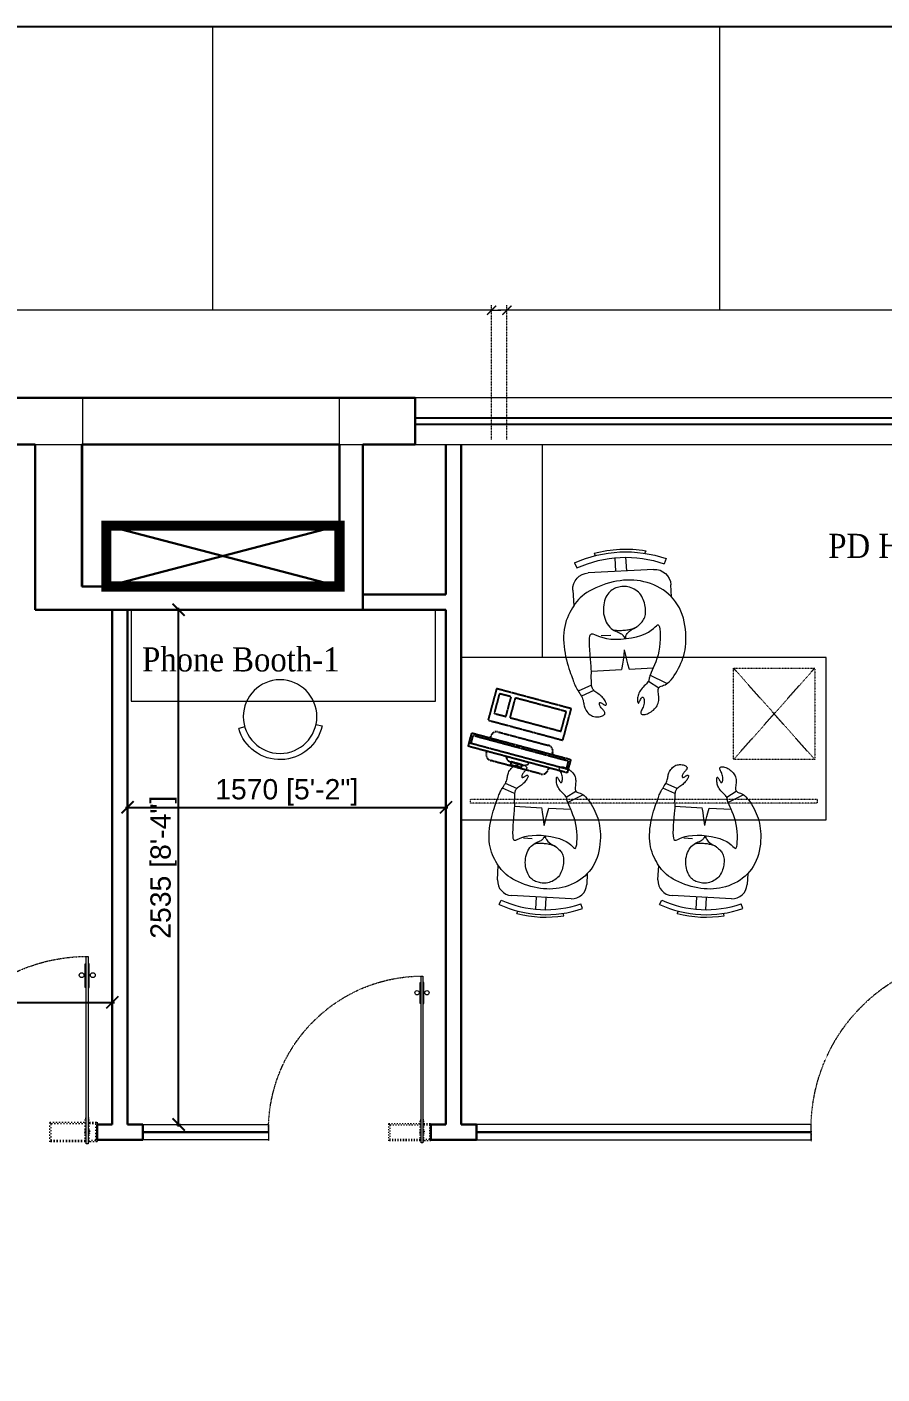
# Model space of a CAD drawing. Header units: millimetres. Extents: x 14520794 to 14796193, y 1415067 to 1454683.
# Drawn here: x 14625132 to 14629348, y 1445569 to 1452206 of the extents above; entities that cross this region are included whole.
import ezdxf

# ---------------------------------------------------------------- set-up
doc = ezdxf.new("R2010")
doc.units = ezdxf.units.MM
doc.header["$LTSCALE"] = 0.01
doc.header["$MEASUREMENT"] = 0
doc.header["$PDMODE"] = 35
for name, pattern in [('ACAD_ISO03W100', [30, 12, -18]), ('DASHED', [0.75, 0.5, -0.25]), ('DASHED2', [0.375, 0.25, -0.125]), ('HID', [3.45, 2.25, -1.2]), ('HIDDEN', [0.375, 0.25, -0.125]), ('HIDDEN2', [0.1875, 0.125, -0.0625])]:
    doc.linetypes.add(name, pattern=pattern)
doc.layers.get('0').update_dxf_attribs({"color": 6, "lineweight": 0})
doc.layers.get('Defpoints').update_dxf_attribs({"color": 2})
for name, color, linetype, lineweight in [('AR-1', 7, 'Continuous', 0), ('CHAIR', 32, 'Continuous', 13), ('CHAIRS', 30, 'Continuous', 13), ('DIM', 6, 'Continuous', 13), ('DOOR', 5, 'Continuous', 9), ('fur', 32, 'Continuous', 9), ('fur_h', 32, 'Continuous', 13), ('fur_n', 32, 'Continuous', 13), ('Glass door', 5, 'Continuous', 15), ('glass part', 5, 'Continuous', 0), ('HATCH', 8, 'Continuous', 15), ('HIDDEN', 30, 'HIDDEN', 5), ('men', 1, 'Continuous', 13), ('partition', 34, 'Continuous', 30), ('TXT2', 7, 'Continuous', 15), ('WALL', 7, 'Continuous', 30)]:
    doc.layers.add(name, color=color, linetype=linetype, lineweight=lineweight)
for name, color, linetype in [('ELE2', 4, 'Continuous'), ('F-FUR', 6, 'Continuous'), ('GLASS', 5, 'Continuous'), ('LIGHT', 2, 'Continuous')]:
    doc.layers.add(name, color=color, linetype=linetype)
doc.styles.add('SMALL', font='arial.ttf', dxfattribs={"height": 100})
doc.styles.add('TIMES', font='times.ttf', dxfattribs={"width": 0.9, "height": 250})
doc.dimstyles.new('AJI', dxfattribs={"dimtxt": 200, "dimasz": 75, "dimexe": 100, "dimexo": 25, "dimgap": 50, "dimtad": 1, "dimdec": 0, "dimrnd": 5, "dimzin": 0, "dimdsep": 46, "dimtxsty": 'SMALL', "dimblk": 'ARCHTICK', "dimcen": 0, "dimdle": 100, "dimclrd": 7, "dimclre": 7, "dimclrt": 256, "dimazin": 0, "dimtfac": 1, "dimtdec": 0, "dimtofl": 0, "dimtmove": 0, "dimatfit": 3, "dimldrblk": 'CLOSEDBLANK', "dimfxl": 100, "dimtolj": 1, "dimtzin": 0, "dimarcsym": 0})

# ---------------------------------------------------------------- blocks, each defined once
blk = doc.blocks.new('_ARCHTICK')
at = {"color": 0, "linetype": 'ByBlock', "const_width": 0.15}
blk.add_lwpolyline([(-0.5, -0.5), (0.5, 0.5)], dxfattribs=at)
blk = doc.blocks.new('A$C78666EA5')
at = {"linetype": 'ACAD_ISO03W100', "ltscale": 50}
for p, q in [((0, 48.6), (38.9, 48.6)), ((7.3, 41.3), (0, 48.6)), ((0, -48.6), (0, 48.6)), ((7.3, 41.3), (38.9, 41.3)), ((7.3, -41.3), (7.3, 41.3)), ((38.9, 48.6), (38.9, -68.1)), ((43.8, 48.6), (38.9, 48.6)), ((53.5, 48.6), (58.4, 48.6)), ((58.4, 48.6), (58.4, -68.1)), ((58.4, 48.6), (233.5, 48.6)), ((58.4, 41.3), (226.2, 41.3)), ((226.2, 41.3), (233.5, 48.6)), ((226.2, 41.3), (226.2, -41.3)), ((233.5, 48.6), (233.5, -48.6)), ((0, -48.6), (7.3, -41.3)), ((38.9, -48.6), (0, -48.6)), ((38.9, -41.3), (7.3, -41.3)), ((226.2, -41.3), (58.4, -41.3)), ((233.5, -48.6), (58.4, -48.6)), ((226.2, -41.3), (233.5, -48.6)), ((38.9, -68.1), (43.8, -68.1)), ((58.4, -68.1), (53.5, -68.1))]:
    blk.add_line(p, q, dxfattribs=at)
at = {"ltscale": 2}
for p, q in [((43.8, 58.4), (53.5, 58.4)), ((43.8, -865.8), (43.8, 58.4)), ((53.5, 58.4), (53.5, -865.8)), ((38.9, -712.8), (38.9, -829.5)), ((43.8, -712.8), (38.9, -712.8)), ((53.5, -712.8), (58.4, -712.8)), ((58.4, -712.8), (58.4, -829.5)), ((38.9, -829.5), (43.8, -829.5)), ((58.4, -829.5), (53.5, -829.5)), ((53.5, -865.8), (43.8, -865.8))]:
    blk.add_line(p, q, dxfattribs=at)
at = {"linetype": 'HIDDEN'}
blk.add_line((900.4, 0), (900.4, 48.6), dxfattribs=at)
for centre in [(21, -773.4), (76.3, -773.4)]:
    blk.add_circle(centre, 12)
at = {"linetype": 'ACAD_ISO03W100', "ltscale": 50, "extrusion": (0, 0, -1)}
for start_param, end_param in [(4.80851, 6.187064), (1.666918, 3.045471)]:
    blk.add_ellipse((48.6, 0), major_axis=(-8.91, 8.91), ratio=1, start_param=start_param, end_param=end_param, dxfattribs=at)
at = {"ltscale": 2, "extrusion": (0, 0, -1)}
blk.add_ellipse((48.6, 0), major_axis=(-612.2, 612.2), ratio=1, start_param=3.926991, end_param=3.932609, dxfattribs=at)
at = {"layer": 'HIDDEN', "linetype": 'DASHED2', "extrusion": (0, 0, -1)}
blk.add_ellipse((38.1, -3.6), major_axis=(-618.9, 605.4), ratio=0.991948, start_param=2.359023, end_param=3.924163, dxfattribs=at)
blk = doc.blocks.new('d vh')
at = {"layer": 'CHAIR'}
for p, q in [((403191.9, -130723.4), (403258, -130663.9)), ((403091.7, -130837.7), (403120.4, -130827.3)), ((403430.3, -131125.4), (403185, -130852.8)), ((403130, -130953.8), (403144.6, -130948.5)), ((403229.9, -131017.7), (403287.1, -130966.2)), ((403270.7, -131063.1), (403327.9, -131011.6)), ((403610, -131087.1), (403559.7, -131132.3)), ((403324.8, -131168.1), (403331.5, -131154.2)), ((403436.7, -131217.4), (403450.1, -131189.9))]:
    blk.add_line(p, q, dxfattribs=at)
for centre, radius, start, end in [((403253.2, -130791.5), 91.7, 131.97907, 221.97907), ((403738.4, -130596.7), 690.2, 200.43701, 244.0784), ((403738.4, -130596.7), 659.6, 200.46283, 244.0784), ((403738.4, -130596.7), 705.4, 210.41107, 234.10112), ((403498.4, -131064.1), 91.7, 221.97907, 311.97907)]:
    blk.add_arc(centre, radius, start, end, dxfattribs=at)
at = {"layer": 'men', "linetype": 'ByBlock'}
for p, q in [((403637.5, -130339.4), (403646, -130337)), ((403646, -130337), (403654, -130334.4)), ((403673.4, -130409.3), (403646, -130337)), ((403654, -130334.4), (403661.3, -130331.5)), ((403661.3, -130331.5), (403667.8, -130328.2)), ((403667.8, -130328.2), (403673.6, -130324.7)), ((403673.6, -130324.7), (403679, -130321.1)), ((403679, -130321.1), (403684.1, -130317.4)), ((403684.1, -130317.4), (403689.1, -130313.7)), ((403689.1, -130313.7), (403694.4, -130310.2)), ((403694.4, -130310.2), (403700, -130306.9)), ((403700, -130306.9), (403706.2, -130304)), ((403706.2, -130304), (403713.1, -130301.6)), ((403713.1, -130301.6), (403720.7, -130299.6)), ((403720.7, -130299.6), (403728.8, -130298.3)), ((403728.8, -130298.3), (403737.1, -130297.6)), ((403737.1, -130297.6), (403745.5, -130297.7)), ((403745.5, -130297.7), (403753.8, -130298.5)), ((403753.8, -130298.5), (403761.8, -130300.2)), ((403761.8, -130300.2), (403769.4, -130302.8)), ((403769.4, -130302.8), (403776.4, -130306.4)), ((403776.4, -130306.4), (403782.8, -130310.8)), ((403782.8, -130310.8), (403788.6, -130315.8)), ((403788.6, -130315.8), (403793.7, -130321.2)), ((403793.7, -130321.2), (403798.1, -130326.8)), ((403798.1, -130326.8), (403801.8, -130332.5)), ((403801.8, -130332.5), (403804.8, -130338)), ((403804.8, -130338), (403807.2, -130343.1)), ((403442.6, -130421.8), (403457.8, -130412.9)), ((403457.8, -130412.9), (403472.7, -130404.8)), ((403472.7, -130404.8), (403487, -130397.4)), ((403487, -130397.4), (403500.6, -130390.7)), ((403500.6, -130390.7), (403513.3, -130384.6)), ((403513.3, -130384.6), (403525, -130379.1)), ((403525, -130379.1), (403535.6, -130374.2)), ((403535.6, -130374.2), (403544.9, -130369.8)), ((403544.9, -130369.8), (403553.2, -130365.9)), ((403553.2, -130365.9), (403560.7, -130362.4)), ((403560.7, -130362.4), (403567.6, -130359.3)), ((403567.6, -130359.3), (403574.2, -130356.5)), ((403574.2, -130356.5), (403580.8, -130354)), ((403580.8, -130354), (403587.6, -130351.7)), ((403587.6, -130351.7), (403594.9, -130349.6)), ((403594.9, -130349.6), (403602.8, -130347.5)), ((403602.8, -130347.5), (403611.2, -130345.6)), ((403611.2, -130345.6), (403619.9, -130343.6)), ((403642.1, -130421.6), (403613.1, -130345.1)), ((403619.9, -130343.6), (403628.7, -130341.5)), ((403628.7, -130341.5), (403637.5, -130339.4)), ((403654.3, -130413.3), (403650.4, -130415.4)), ((403658.7, -130411.4), (403654.3, -130413.3)), ((403663.5, -130410.1), (403658.7, -130411.4)), ((403668.7, -130409.4), (403663.5, -130410.1)), ((403674.5, -130409.3), (403668.7, -130409.4)), ((403680.7, -130409.7), (403674.5, -130409.3)), ((403687.2, -130410.6), (403680.7, -130409.7)), ((403694.1, -130411.7), (403687.2, -130410.6)), ((403701.2, -130412.9), (403694.1, -130411.7)), ((403708.5, -130414.1), (403701.2, -130412.9)), ((403745.6, -130380.8), (403744.9, -130382.9)), ((403744.9, -130382.9), (403745, -130384.8)), ((403745, -130384.8), (403746.1, -130386.4)), ((403751.7, -130413.9), (403745, -130414.9)), ((403747.1, -130378.8), (403745.6, -130380.8)), ((403746.1, -130386.4), (403748.1, -130387.8)), ((403749.4, -130376.7), (403747.1, -130378.8)), ((403748.1, -130387.8), (403750.9, -130388.9)), ((403752.3, -130374.8), (403749.4, -130376.7)), ((403750.9, -130388.9), (403754.2, -130389.8)), ((403757.8, -130412.6), (403751.7, -130413.9)), ((403756, -130373.1), (403752.3, -130374.8)), ((403754.2, -130389.8), (403757.9, -130390.6)), ((403760.2, -130371.7), (403756, -130373.1)), ((403763.4, -130411.1), (403757.8, -130412.6)), ((403757.9, -130390.6), (403761.8, -130391.4)), ((403764.9, -130370.7), (403760.2, -130371.7)), ((403761.8, -130391.4), (403765.7, -130392.2)), ((403768.2, -130409.4), (403763.4, -130411.1)), ((403770, -130369.9), (403764.9, -130370.7)), ((403765.7, -130392.2), (403769.3, -130393.1)), ((403772.1, -130407.6), (403768.2, -130409.4)), ((403769.3, -130393.1), (403772.5, -130394.1)), ((403775.3, -130369.4), (403770, -130369.9)), ((403775.1, -130405.8), (403772.1, -130407.6)), ((403772.5, -130394.1), (403775.1, -130395.4)), ((403775.1, -130395.4), (403777, -130396.8)), ((403777.2, -130403.9), (403775.1, -130405.8)), ((403780.7, -130368.9), (403775.3, -130369.4)), ((403777, -130396.8), (403778.3, -130398.5)), ((403778.4, -130402), (403777.2, -130403.9)), ((403778.3, -130398.5), (403778.7, -130400.2)), ((403778.7, -130400.2), (403778.4, -130402)), ((403786, -130368.5), (403780.7, -130368.9)), ((403791, -130368), (403786, -130368.5)), ((403795.7, -130367.3), (403791, -130368)), ((403799.8, -130366.3), (403795.7, -130367.3)), ((403803.2, -130365), (403799.8, -130366.3)), ((403805.9, -130363.2), (403803.2, -130365)), ((403807.9, -130361.1), (403805.9, -130363.2)), ((403807.2, -130343.1), (403808.8, -130347.7)), ((403809.2, -130358.4), (403807.9, -130361.1)), ((403808.8, -130347.7), (403809.6, -130351.8)), ((403809.8, -130355.4), (403809.2, -130358.4)), ((403809.6, -130351.8), (403809.8, -130355.4)), ((403351.2, -130490.8), (403365.5, -130477.7)), ((403365.5, -130477.7), (403380.5, -130465.1)), ((403380.5, -130465.1), (403395.8, -130453.2)), ((403395.8, -130453.2), (403411.4, -130441.9)), ((403411.4, -130441.9), (403427, -130431.4)), ((403427, -130431.4), (403442.6, -130421.8)), ((403577.7, -130483.4), (403565.9, -130493.5)), ((403586.5, -130475.5), (403577.7, -130483.4)), ((403592.8, -130469.5), (403586.5, -130475.5)), ((403597, -130465.1), (403592.8, -130469.5)), ((403599.8, -130461.9), (403597, -130465.1)), ((403601.5, -130459.6), (403599.8, -130461.9)), ((403602.8, -130457.8), (403601.5, -130459.6)), ((403604, -130456.2), (403602.8, -130457.8)), ((403605.5, -130454.4), (403604, -130456.2)), ((403607.5, -130452.4), (403605.5, -130454.4)), ((403609.8, -130450.4), (403607.5, -130452.4)), ((403612.3, -130448.3), (403609.8, -130450.4)), ((403614.9, -130446.1), (403612.3, -130448.3)), ((403617.5, -130444), (403614.9, -130446.1)), ((403620, -130441.9), (403617.5, -130444)), ((403622.4, -130439.9), (403620, -130441.9)), ((403624.6, -130438.1), (403622.4, -130439.9)), ((403626.5, -130436.3), (403624.6, -130438.1)), ((403628.4, -130434.6), (403626.5, -130436.3)), ((403630.2, -130432.9), (403628.4, -130434.6)), ((403632, -130431.2), (403630.2, -130432.9)), ((403633.9, -130429.4), (403632, -130431.2)), ((403636, -130427.4), (403633.9, -130429.4)), ((403638.2, -130425.2), (403636, -130427.4)), ((403640.8, -130422.8), (403638.2, -130425.2)), ((403643.6, -130420.3), (403640.8, -130422.8)), ((403646.8, -130417.8), (403643.6, -130420.3)), ((403650.4, -130415.4), (403646.8, -130417.8)), ((403715.9, -130415.1), (403708.5, -130414.1)), ((403723.3, -130415.7), (403715.9, -130415.1)), ((403730.7, -130415.9), (403723.3, -130415.7)), ((403738, -130415.6), (403730.7, -130415.9)), ((403745, -130414.9), (403738, -130415.6)), ((403286.7, -130577), (403294.5, -130562.1)), ((403294.5, -130562.1), (403303.5, -130547.3)), ((403303.5, -130547.3), (403313.6, -130532.7)), ((403313.6, -130532.7), (403325.1, -130518.4)), ((403325.1, -130518.4), (403337.7, -130504.4)), ((403337.7, -130504.4), (403351.2, -130490.8)), ((403495.9, -130552.8), (403478, -130568.9)), ((403514.8, -130536.5), (403495.9, -130552.8)), ((403533.5, -130520.7), (403514.8, -130536.5)), ((403550.9, -130506.2), (403533.5, -130520.7)), ((403565.9, -130493.5), (403550.9, -130506.2)), ((403864.3, -130569.9), (403867.7, -130563.9)), ((403867.7, -130563.9), (403871.4, -130558.6)), ((403871.4, -130558.6), (403875.2, -130553.7)), ((403875.2, -130553.7), (403879, -130549.3)), ((403879, -130549.3), (403882.8, -130545.4)), ((403882.8, -130545.4), (403886.4, -130541.9)), ((403886.4, -130541.9), (403889.7, -130539)), ((403889.7, -130539), (403892.7, -130536.7)), ((403892, -130564.3), (403891.1, -130569.2)), ((403893.5, -130558.8), (403892, -130564.3)), ((403892.7, -130536.7), (403895.2, -130535.1)), ((403895.2, -130553.1), (403893.5, -130558.8)), ((403895.2, -130535.1), (403897.2, -130534.4)), ((403897, -130547.6), (403895.2, -130553.1)), ((403898.4, -130542.8), (403897, -130547.6)), ((403897.2, -130534.4), (403898.6, -130534.8)), ((403899.3, -130538.8), (403898.4, -130542.8)), ((403898.6, -130534.8), (403899.3, -130536.2)), ((403899.3, -130536.2), (403899.3, -130538.8)), ((403912.4, -130568.3), (403917.6, -130563.5)), ((403917.6, -130563.5), (403922.5, -130558)), ((403922.5, -130558), (403926.9, -130551.9)), ((403926.9, -130551.9), (403930.5, -130545.5)), ((403930.5, -130545.5), (403933.5, -130538.9)), ((403933.5, -130538.9), (403936, -130532.3)), ((403936, -130532.3), (403938.1, -130525.9)), ((403938.1, -130525.9), (403940, -130520.1)), ((403940, -130520.1), (403941.9, -130514.8)), ((403941.9, -130514.8), (403944, -130510.5)), ((403944, -130510.5), (403946.3, -130507.2)), ((403946.3, -130507.2), (403949.1, -130505.2)), ((403949.1, -130505.2), (403952.3, -130504.5)), ((403952.3, -130504.5), (403955.7, -130504.9)), ((403955.7, -130504.9), (403959.3, -130506.4)), ((403959.3, -130506.4), (403963, -130509)), ((403963, -130509), (403966.7, -130512.6)), ((403966.7, -130512.6), (403970.3, -130517.2)), ((403970.3, -130517.2), (403973.7, -130522.7)), ((403973.7, -130522.7), (403976.8, -130529)), ((403976.8, -130529), (403979.5, -130536)), ((403979.5, -130536), (403981.9, -130543.5)), ((403981.9, -130543.5), (403983.9, -130551.5)), ((403983.9, -130551.5), (403985.3, -130559.6)), ((403985.3, -130559.6), (403986.2, -130567.9)), ((403260.8, -130651.1), (403264.5, -130636.6)), ((403264.5, -130636.6), (403268.9, -130621.9)), ((403268.9, -130621.9), (403273.9, -130607)), ((403273.9, -130607), (403279.8, -130592)), ((403279.8, -130592), (403286.7, -130577)), ((403440.8, -130608.9), (403437.4, -130617.4)), ((403437.4, -130617.4), (403438.8, -130623.8)), ((403438.8, -130623.8), (403444.5, -130628.9)), ((403449.3, -130597.6), (403440.8, -130608.9)), ((403444.5, -130628.9), (403453.9, -130633.5)), ((403462.1, -130584.1), (403449.3, -130597.6)), ((403453.9, -130633.5), (403466.4, -130638.6)), ((403478, -130568.9), (403462.1, -130584.1)), ((403466.4, -130638.6), (403481.5, -130645)), ((403854.2, -130636), (403854.3, -130627.2)), ((403854.2, -130644.1), (403854.2, -130636)), ((403854.3, -130627.2), (403854.4, -130618.2)), ((403854.4, -130618.2), (403854.7, -130609)), ((403854.7, -130609), (403855.5, -130600)), ((403855.5, -130600), (403856.8, -130591.5)), ((403856.8, -130591.5), (403858.8, -130583.6)), ((403858.8, -130583.6), (403861.3, -130576.4)), ((403861.3, -130576.4), (403864.3, -130569.9)), ((403891.1, -130569.2), (403891.1, -130573.3)), ((403891.1, -130573.3), (403892.1, -130576)), ((403892.1, -130576), (403894.5, -130577.2)), ((403894.5, -130577.2), (403898, -130576.8)), ((403898, -130576.8), (403902.3, -130575.1)), ((403902.3, -130575.1), (403907.2, -130572.2)), ((403907.2, -130572.2), (403912.4, -130568.3)), ((403959.4, -130637.2), (403953.3, -130642.6)), ((403964.9, -130631.5), (403959.4, -130637.2)), ((403969.9, -130625.6), (403964.9, -130631.5)), ((403974.2, -130619.5), (403969.9, -130625.6)), ((403977.9, -130613), (403974.2, -130619.5)), ((403981, -130606.3), (403977.9, -130613)), ((403983.4, -130599.3), (403981, -130606.3)), ((403985.1, -130591.9), (403983.4, -130599.3)), ((403986.1, -130584.2), (403985.1, -130591.9)), ((403986.5, -130576.2), (403986.1, -130584.2)), ((403986.2, -130567.9), (403986.5, -130576.2)), ((403252.3, -130722.3), (403252.4, -130707.8)), ((403252.4, -130707.8), (403253.4, -130693.5)), ((403253.4, -130693.5), (403255.2, -130679.4)), ((403255.2, -130679.4), (403257.7, -130665.3)), ((403257.7, -130665.3), (403260.8, -130651.1)), ((403481.5, -130645), (403498.7, -130653.6)), ((403498.7, -130653.6), (403517.4, -130665.2)), ((403517.4, -130665.2), (403537, -130680.5)), ((403537, -130680.5), (403556.9, -130698.9)), ((403556.9, -130698.9), (403576.7, -130719.8)), ((403823.5, -130720.2), (403828.3, -130707.4)), ((403828.3, -130707.4), (403832.6, -130696.7)), ((403832.6, -130696.7), (403836.5, -130688.3)), ((403934.8, -130725.4), (403835, -130691.4)), ((403836.5, -130688.3), (403840.1, -130681.9)), ((403840.1, -130681.9), (403843.3, -130676.9)), ((403843.3, -130676.9), (403846.2, -130672.9)), ((403846.2, -130672.9), (403848.6, -130669.5)), ((403848.6, -130669.5), (403850.6, -130666.1)), ((403850.6, -130666.1), (403852.2, -130662.2)), ((403852.2, -130662.2), (403853.3, -130657.4)), ((403852.2, -130662.2), (403919.4, -130677.1)), ((403853.3, -130657.4), (403853.9, -130651.3)), ((403853.9, -130651.3), (403854.2, -130644.1)), ((403919.4, -130677.1), (403919.2, -130682)), ((403919.2, -130682), (403920.4, -130687.2)), ((403921.3, -130672.3), (403919.4, -130677.1)), ((403920.4, -130687.2), (403922.6, -130692.7)), ((403924.6, -130667.5), (403921.3, -130672.3)), ((403922.6, -130692.7), (403925.5, -130698.9)), ((403929.2, -130662.7), (403924.6, -130667.5)), ((403925.5, -130698.9), (403928.7, -130705.8)), ((403928.7, -130705.8), (403931.8, -130713.7)), ((403934.6, -130657.8), (403929.2, -130662.7)), ((403931.8, -130713.7), (403934.4, -130722.7)), ((403940.6, -130652.9), (403934.6, -130657.8)), ((403947, -130647.8), (403940.6, -130652.9)), ((403953.3, -130642.6), (403947, -130647.8)), ((403253.1, -130737.3), (403252.3, -130722.3)), ((403255, -130752.9), (403253.1, -130737.3)), ((403258.1, -130769.3), (403255, -130752.9)), ((403262.3, -130786.5), (403258.1, -130769.3)), ((403267.7, -130804.4), (403262.3, -130786.5)), ((403576.7, -130719.8), (403595.6, -130742.4)), ((403582.6, -130741.9), (403589.7, -130735.4)), ((403584.2, -130748), (403593.5, -130739.6)), ((403595.6, -130742.4), (403613.1, -130766)), ((403613.1, -130766), (403628.7, -130789.9)), ((403628.7, -130789.9), (403641.8, -130813.4)), ((403785.9, -130804.3), (403795.9, -130785.9)), ((403795.9, -130785.9), (403804.4, -130768)), ((403804.4, -130768), (403811.8, -130750.8)), ((403811.8, -130750.8), (403818.1, -130734.8)), ((403818.1, -130734.8), (403823.5, -130720.2)), ((403932.3, -130786.2), (403929.1, -130801.4)), ((403934.8, -130771.6), (403932.3, -130786.2)), ((403934.4, -130722.7), (403936.1, -130733)), ((403936.3, -130757.6), (403934.8, -130771.6)), ((403936.1, -130733), (403936.8, -130744.7)), ((403936.8, -130744.7), (403936.3, -130757.6)), ((403274.2, -130822.8), (403267.7, -130804.4)), ((403281.6, -130841.5), (403274.2, -130822.8)), ((403289.9, -130860.2), (403281.6, -130841.5)), ((403299, -130878.7), (403289.9, -130860.2)), ((403641.8, -130813.4), (403651.7, -130835.7)), ((403651.7, -130835.7), (403658.2, -130856.1)), ((403658.2, -130856.1), (403661.8, -130874.4)), ((403732.3, -130875.4), (403747, -130858.8)), ((403747, -130858.8), (403761.3, -130841.2)), ((403761.3, -130841.2), (403774.4, -130822.9)), ((403774.4, -130822.9), (403785.9, -130804.3)), ((403910, -130862.2), (403904, -130876.5)), ((403915.5, -130847.4), (403910, -130862.2)), ((403920.6, -130832.3), (403915.5, -130847.4)), ((403925.2, -130816.8), (403920.6, -130832.3)), ((403929.1, -130801.4), (403925.2, -130816.8)), ((403308.8, -130896.9), (403299, -130878.7)), ((403319.3, -130914.6), (403308.8, -130896.9)), ((403330.2, -130931.4), (403319.3, -130914.6)), ((403341.8, -130947.5), (403330.2, -130931.4)), ((403661.8, -130874.4), (403663.5, -130890.3)), ((403663.5, -130890.3), (403664, -130903.5)), ((403664, -130903.5), (403664.4, -130913.8)), ((403664.4, -130913.8), (403665.4, -130920.9)), ((403665.4, -130920.9), (403667.9, -130924.6)), ((403667.9, -130924.6), (403672.8, -130924.6)), ((403672.8, -130924.6), (403680.7, -130920.8)), ((403680.7, -130920.8), (403691.2, -130913.5)), ((403691.2, -130913.5), (403703.7, -130903.2)), ((403703.7, -130903.2), (403717.6, -130890.3)), ((403717.6, -130890.3), (403732.3, -130875.4)), ((403872.4, -130931.6), (403862.1, -130945.3)), ((403881.7, -130918), (403872.4, -130931.6)), ((403889.9, -130904.3), (403881.7, -130918)), ((403897.3, -130890.5), (403889.9, -130904.3)), ((403904, -130876.5), (403897.3, -130890.5)), ((403353.9, -130962.8), (403341.8, -130947.5)), ((403366.6, -130977.3), (403353.9, -130962.8)), ((403380, -130991.1), (403366.6, -130977.3)), ((403394, -131004), (403380, -130991.1)), ((403408.8, -131016.2), (403394, -131004)), ((403424.2, -131027.7), (403408.8, -131016.2)), ((403793.2, -131014.3), (403776.4, -131027.1)), ((403809, -131000.9), (403793.2, -131014.3)), ((403824, -130987.1), (403809, -131000.9)), ((403837.9, -130973.1), (403824, -130987.1)), ((403850.7, -130959.1), (403837.9, -130973.1)), ((403862.1, -130945.3), (403850.7, -130959.1)), ((403440.4, -131038.3), (403424.2, -131027.7)), ((403457.2, -131048.1), (403440.4, -131038.3)), ((403474.7, -131057), (403457.2, -131048.1)), ((403492.6, -131064.9), (403474.7, -131057)), ((403511, -131071.8), (403492.6, -131064.9)), ((403529.8, -131077.4), (403511, -131071.8)), ((403548.9, -131081.9), (403529.8, -131077.4)), ((403568.2, -131085), (403548.9, -131081.9)), ((403587.6, -131086.8), (403568.2, -131085)), ((403607.1, -131087.2), (403587.6, -131086.8)), ((403626.6, -131086.2), (403607.1, -131087.2)), ((403646.1, -131083.7), (403626.6, -131086.2)), ((403665.6, -131079.9), (403646.1, -131083.7)), ((403684.8, -131074.6), (403665.6, -131079.9)), ((403703.9, -131067.8), (403684.8, -131074.6)), ((403722.6, -131059.6), (403703.9, -131067.8)), ((403741.1, -131050), (403722.6, -131059.6)), ((403759, -131039.1), (403741.1, -131050)), ((403776.4, -131027.1), (403759, -131039.1))]:
    blk.add_line(p, q, dxfattribs=at)
at = {"layer": 'men'}
for p, q in [((403585.9, -130476), (403698.9, -130601.6)), ((403727.5, -130633.4), (403818.2, -130734.3))]:
    blk.add_line(p, q, dxfattribs=at)
at = {"layer": 'men', "linetype": 'ByBlock'}
for points in [[(403632.7, -130690), (403651.7, -130666.4), (403668, -130645.2), (403682, -130626.1), (403693.9, -130609), (403698.9, -130601.6)], [(403632.7, -130690), (403658.2, -130673.7), (403681.1, -130659.7), (403701.5, -130647.8), (403727.5, -130633.4)], [(403521.4, -130694.3), (403485.9, -130654.9)], [(403512, -130726.5), (403517.1, -130730.6), (403522.4, -130735.1), (403527.8, -130740), (403533.3, -130745.2), (403538.8, -130750.6), (403544.2, -130756.3), (403549.4, -130762), (403554.4, -130767.9), (403559.2, -130773.7), (403563.6, -130779.5), (403567.7, -130785.2), (403571.5, -130790.7), (403574.9, -130796), (403578, -130801.1), (403580.7, -130805.8), (403583, -130810.1), (403584.9, -130813.9), (403586.4, -130817.5), (403587.7, -130820.9), (403588.7, -130824.3), (403589.4, -130827.8), (403590.1, -130831.6), (403590.6, -130835.8), (403591.2, -130840.5), (403591.7, -130845.8), (403592.1, -130851.7), (403592.4, -130858.2), (403592.3, -130864.9), (403591.8, -130872), (403590.9, -130879.2), (403589.3, -130886.4), (403586.9, -130893.7), (403583.8, -130900.7), (403579.9, -130907.6), (403575.3, -130914.4), (403569.9, -130920.9), (403564, -130927.3), (403557.5, -130933.5), (403550.4, -130939.4), (403542.9, -130945.1), (403534.9, -130950.6), (403526.6, -130955.8), (403517.9, -130960.5), (403509, -130964.7), (403499.8, -130968.3), (403490.3, -130971.2), (403480.7, -130973.3), (403471, -130974.5), (403461.2, -130974.7), (403451.4, -130974), (403441.7, -130972.5), (403432.2, -130970.2), (403422.9, -130967.1), (403414, -130963.5), (403405.5, -130959.2), (403397.6, -130954.4), (403390.2, -130949.1), (403383.5, -130943.4), (403377.3, -130937.4), (403371.6, -130931), (403366.6, -130924.3), (403362, -130917.3), (403357.9, -130910.2), (403354.3, -130902.8), (403351.2, -130895.3), (403348.6, -130887.6), (403346.7, -130879.7), (403345.4, -130871.6), (403344.8, -130863.2), (403345, -130854.6), (403346.2, -130845.6), (403348.2, -130836.2), (403351.3, -130826.6), (403355.4, -130816.6), (403360.4, -130806.6), (403366.3, -130796.6), (403373, -130786.8), (403380.6, -130777.2), (403389, -130768.1), (403398, -130759.6), (403407.8, -130751.7), (403418.2, -130744.7), (403429, -130738.5), (403440, -130733.2), (403451.3, -130729), (403462.5, -130725.8), (403473.7, -130723.8), (403484.6, -130723), (403495.1, -130723.5), (403505.2, -130725), (403514.8, -130727.3), (403523.8, -130730.1), (403532.3, -130733.1), (403540, -130736), (403547, -130738.7), (403553.2, -130740.8), (403558.5, -130742.1), (403563.1, -130742.7), (403567, -130742.8), (403570.3, -130742.5), (403573.1, -130741.9), (403575.4, -130741.3), (403577.4, -130740.8), (403579.1, -130740.6), (403580.7, -130740.7), (403582, -130741.3), (403583, -130742.3), (403583.8, -130743.7), (403584.2, -130745.5), (403584.2, -130747.7), (403583.9, -130750.3), (403583, -130753.3), (403581.8, -130756.8), (403580.4, -130761.2), (403579.3, -130767), (403578.8, -130774.6), (403579.3, -130784.6), (403581.3, -130797.3), (403585, -130813.4), (403590.9, -130833.2)]]:
    blk.add_lwpolyline(points, dxfattribs=at)
blk = doc.blocks.new('A$C560611B9')
at = {"layer": 'F-FUR', "color": 8, "linetype": 'HID', "ltscale": 0.3}
for p, q in [((0, 491.4), (66.1, 514.3)), ((170.1, 0), (0, 491.4)), ((186.5, 5.7), (16.4, 497.1)), ((19.7, 487.6), (60, 501.6)), ((60, 501.6), (223.5, 29.1)), ((66.1, 514.3), (236.2, 22.9)), ((98.2, 421.7), (107.2, 424.8)), ((90, 107.7), (3.6, 357.2)), ((22.2, 395.4), (32.1, 398.8)), ((145.4, 406.3), (231.7, 156.8)), ((53.3, 275.8), (78.7, 202.5)), ((97.7, 209), (72.4, 282.3)), ((56.6, 266.5), (43.1, 261.8)), ((43.1, 261.8), (62.1, 207.1)), ((75.5, 211.8), (56.6, 266.5)), ((62.1, 207.1), (75.5, 211.8)), ((138, 92.6), (128.2, 89.2)), ((213.2, 118.6), (204.2, 115.5)), ((236.2, 22.9), (170.1, 0)), ((223.5, 29.1), (183.2, 15.1))]:
    blk.add_line(p, q, dxfattribs=at)
for points in [[(451.1, 165), (322.6, 536.3), (166.3, 482.2), (294.8, 110.9)], [(232.4, 417.6), (330.1, 451.4), (309.8, 510), (212.1, 476.2)], [(239.2, 398), (327.1, 144), (424.8, 177.8), (336.9, 431.8)]]:
    blk.add_lwpolyline(points, close=True, dxfattribs=at)
for centre, radius, start, end in [((117, 396.5), 30, 19.09274, 109.09274), ((32, 367), 30, 109.09274, 199.09274), ((88.7, 278.1), 35.5, 132.44837, 183.77721), ((107.9, 222.5), 35.5, 214.40827, 265.7371), ((203.4, 147), 30, 289.09274, 19.09274), ((118.4, 117.5), 30, 199.09274, 289.09274)]:
    blk.add_arc(centre, radius, start, end, dxfattribs=at)
blk = doc.blocks.new('ete')
at = {"layer": 'fur_n'}
for p, q in [((14487346, 1482801.3), (14485546, 1482801.3)), ((14487346, 1482001.3), (14487346, 1482801.3))]:
    blk.add_line(p, q, dxfattribs=at)
blk.add_lwpolyline([(14485546, 1483851.3), (14485946, 1483851.3), (14485946, 1482801.3), (14485546, 1482801.3)], close=True, dxfattribs=at)
blk.add_lwpolyline([(14485546, 1482801.3), (14485546, 1482001.3), (14487346, 1482001.3)], dxfattribs=at)
at = {"layer": 'HIDDEN', "color": 30, "linetype": 'HIDDEN2', "ltscale": 0.75, "true_color": 0xf8991e}
for p, q in [((14486888.9, 1482299.3), (14487288.9, 1482749.3)), ((14487288.9, 1482299.3), (14486888.9, 1482749.3))]:
    blk.add_line(p, q, dxfattribs=at)
blk.add_lwpolyline([(14487288.9, 1482749.3), (14487288.9, 1482299.3), (14486888.9, 1482299.3), (14486888.9, 1482749.3), (14487288.9, 1482749.3)], dxfattribs=at)
blk.add_lwpolyline([(14485591.8, 1482084.2), (14485591.8, 1482104.2), (14487301, 1482104.2), (14487301, 1482084.2)], close=True, dxfattribs=at)
at = {"layer": 'CHAIRS', "extrusion": (0, 0, -1), "xscale": 0.8800000003691392, "yscale": 0.8800000003691392, "zscale": -0.8800000003691392, "rotation": 225.0000000235221}
blk.add_blockref('d vh', (-14153865.6, 1652678.7), dxfattribs=at)
at = {"layer": 'CHAIRS', "xscale": 0.8000000003355775, "yscale": 0.8000000003355775, "zscale": 0.8000000003355775, "rotation": 45.0000000237603}
for p in [(14183697.3, 1327574.5), (14184488.1, 1327574.5)]:
    blk.add_blockref('d vh', p, dxfattribs=at)
at = {"layer": 'fur', "color": 1, "ltscale": 0.5, "xscale": 0.9709090908808519, "yscale": 0.9709090908808519, "zscale": 0.9709090908808519, "rotation": 55.90726263910609}
blk.add_blockref('A$C560611B9', (14485976, 1482096.9), dxfattribs=at)
blk = doc.blocks.new('*D667')
at = {"layer": 'Defpoints', "color": 0, "ltscale": 5000, "transparency": 16777216}
for p in [(14625552.8, 1447400), (14625552.8, 1447339, 0.2), (14623002.8, 1447329.4)]:
    blk.add_point(p, dxfattribs=at)
at = {"layer": 'DIM', "color": 7, "lineweight": -2, "ltscale": 5000, "transparency": 16777216}
for p, q in [((14622992.8, 1447400), (14625562.8, 1447400)), ((14623002.8, 1447339.4), (14623002.8, 1447410)), ((14625552.8, 1447349), (14625552.8, 1447410))]:
    blk.add_line(p, q, dxfattribs=at)
at = {"layer": 'DIM', "color": 7, "lineweight": -2, "ltscale": 5000, "transparency": 16777216, "xscale": 60, "yscale": 60, "zscale": 60, "rotation": 180}
blk.add_blockref('_ARCHTICK', (14623002.8, 1447400), dxfattribs=at)
at = {"layer": 'DIM', "color": 7, "lineweight": -2, "ltscale": 5000, "transparency": 16777216, "xscale": 60, "yscale": 60, "zscale": 60}
blk.add_blockref('_ARCHTICK', (14625552.8, 1447400), dxfattribs=at)
at = {"layer": 'DIM', "ltscale": 5000, "transparency": 16777216, "insert": (14624277.8, 1447474.1), "char_height": 100, "attachment_point": 5, "style": 'SMALL'}
blk.add_mtext('\\A1;2550 [8\'-4"]', dxfattribs=at)
blk = doc.blocks.new('_ClosedBlank')
at = {"color": 0, "linetype": 'ByBlock', "lineweight": -2}
for p, q in [((-1, 0.17), (0, 0)), ((-1, 0.17), (-1, -0.17)), ((0, 0), (-1, -0.17))]:
    blk.add_line(p, q, dxfattribs=at)
blk = doc.blocks.new('bar chair')
at = {"layer": 'fur'}
for p, q in [((0.86, 5.84), (1, 6.83)), ((2.04, -5.54), (2.38, -6.48))]:
    blk.add_line(p, q, dxfattribs=at)
blk.add_circle((0, 0), 5.9, dxfattribs=at)
blk.add_arc((0, 0), 6.9, 290.1633, 81.6449, dxfattribs=at)
blk = doc.blocks.new('*D659')
at = {"layer": 'Defpoints', "color": 0, "ltscale": 5000, "transparency": 16777216}
for p in [(14625627.8, 1448368.1, 1.6), (14627197.8, 1448368.2, -0.3), (14627197.8, 1448361.1)]:
    blk.add_point(p, dxfattribs=at)
at = {"layer": 'DIM', "color": 7, "lineweight": -2, "ltscale": 5000, "transparency": 16777216}
for p, q in [((14625617.8, 1448361.1), (14627207.8, 1448361.1)), ((14625627.8, 1448361.1), (14625627.8, 1448351.1)), ((14627197.8, 1448361.1), (14627197.8, 1448351.1))]:
    blk.add_line(p, q, dxfattribs=at)
at = {"layer": 'DIM', "color": 7, "lineweight": -2, "ltscale": 5000, "transparency": 16777216, "xscale": 60, "yscale": 60, "zscale": 60, "rotation": 180}
blk.add_blockref('_ARCHTICK', (14625627.8, 1448361.1), dxfattribs=at)
at = {"layer": 'DIM', "color": 7, "lineweight": -2, "ltscale": 5000, "transparency": 16777216, "xscale": 60, "yscale": 60, "zscale": 60}
blk.add_blockref('_ARCHTICK', (14627197.8, 1448361.1), dxfattribs=at)
at = {"layer": 'DIM', "ltscale": 5000, "transparency": 16777216, "insert": (14626412.8, 1448435.2), "char_height": 100, "attachment_point": 5, "style": 'SMALL'}
blk.add_mtext('\\A1;1570 [5\'-2"]', dxfattribs=at)
blk = doc.blocks.new('*D660')
at = {"layer": 'Defpoints', "color": 0, "ltscale": 5000, "transparency": 16777216}
for p in [(14625858.8, 1449334.2), (14625879.7, 1449334.2), (14625858.8, 1446798.1, 2.6)]:
    blk.add_point(p, dxfattribs=at)
at = {"layer": 'DIM', "color": 7, "lineweight": -2, "ltscale": 5000, "transparency": 16777216}
for p, q in [((14625868.8, 1449334.2), (14625889.7, 1449334.2)), ((14625879.7, 1446788.1), (14625879.7, 1449344.2)), ((14625868.8, 1446798.1), (14625889.7, 1446798.1))]:
    blk.add_line(p, q, dxfattribs=at)
at = {"layer": 'DIM', "color": 7, "lineweight": -2, "ltscale": 5000, "transparency": 16777216, "xscale": 60, "yscale": 60, "zscale": 60}
for p, rotation in [((14625879.7, 1449334.2), 90), ((14625879.7, 1446798.1), 270)]:
    blk.add_blockref('_ARCHTICK', p, dxfattribs=dict(at, rotation=rotation))
at = {"layer": 'DIM', "ltscale": 5000, "transparency": 16777216, "insert": (14625805.7, 1448066.1), "char_height": 100, "attachment_point": 5, "rotation": 90, "style": 'SMALL'}
blk.add_mtext('\\A1;2535 [8\'-4"]', dxfattribs=at)

msp = doc.modelspace()

# ---------------------------------------------------------------- hatches: boundary and pattern name
at = {"layer": 'DIM', "ltscale": 5000}
h = msp.add_hatch(dxfattribs=at)
h.set_pattern_fill('ANSI31', color=8, scale=10)
h.set_pattern_definition([(45, (14619921.9293, 1440881.0832), (-0.883883476, 0.883883476), [])])
h.paths.add_polyline_path([(14620172.9, 1441289.2), (14619572.9, 1441289.2), (14619572.9, 1440489.2), (14620172.9, 1440489.2)])
h.paths.add_polyline_path([(14619327.9, 1445331.2), (14619097.9, 1445331.2), (14619097.9, 1444731.2), (14619327.9, 1444731.2)])
h.paths.add_polyline_path([(14619497.9, 1445331.2), (14619327.9, 1445331.2), (14619327.9, 1444731.2), (14619497.9, 1444731.2)])
h.paths.add_polyline_path([(14625668.6, 1448997.2), (14626682.3, 1448997.2), (14626682.3, 1449183.5), (14625668.6, 1449183.5)], flags=9)
h.paths.add_polyline_path([(14631693.6, 1449672.2), (14632293.6, 1449672.2), (14632293.6, 1449907.2), (14631693.6, 1449907.2)], flags=9)
h.paths.add_polyline_path([(14634675.3, 1448366.3), (14635443.3, 1448366.3), (14635443.3, 1448552.6), (14634675.3, 1448552.6)], flags=9)
h.paths.add_polyline_path([(14644066.7, 1448295.4), (14644826.1, 1448295.4), (14644826.1, 1448481.7), (14644066.7, 1448481.7)], flags=9)
h.paths.add_polyline_path([(14639942.6, 1448368.2), (14640762, 1448368.2), (14640762, 1448550.4), (14639942.6, 1448550.4)], flags=9)
h.paths.add_polyline_path([(14619506.3, 1443660.6), (14619506.3, 1444721.3), (14619351, 1444721.3), (14619351, 1443660.6)], flags=9)
h.paths.add_polyline_path([(14620921.4, 1444349.7), (14621454.3, 1444349.7), (14621454.3, 1444527.5), (14620921.4, 1444527.5)], flags=9)
h.paths.add_polyline_path([(14620941.4, 1444214.5), (14621391, 1444214.5), (14621391, 1444367.2), (14620941.4, 1444367.2)], flags=9)
h.paths.add_polyline_path([(14637643.9, 1448273.3), (14638176.8, 1448273.3), (14638176.8, 1448451.2), (14637643.9, 1448451.2)], flags=9)
h.paths.add_polyline_path([(14637663.9, 1448138.1), (14638113.5, 1448138.1), (14638113.5, 1448290.8), (14637663.9, 1448290.8)], flags=9)
h.paths.add_polyline_path([(14641998.3, 1448275), (14642774.1, 1448275), (14642774.1, 1448457.3), (14641998.3, 1448457.3)], flags=9)
h.paths.add_polyline_path([(14629179.7, 1448439.2), (14630184.4, 1448439.2), (14630184.4, 1448625.9), (14629179.7, 1448625.9)], flags=9)
h.paths.add_polyline_path([(14620920, 1447984.8), (14622082.4, 1447984.8), (14622082.4, 1448171.3), (14620920, 1448171.3)], flags=9)
h.paths.add_polyline_path([(14620941.4, 1447853.7), (14621391, 1447853.7), (14621391, 1448006.4), (14620941.4, 1448006.4)], flags=9)
h.paths.add_polyline_path([(14641763.1, 1445638.6), (14643966, 1445638.6), (14643966, 1445885.9), (14641763.1, 1445885.9)], flags=9)
h.paths.add_polyline_path([(14641763.6, 1445817.3), (14643833.1, 1445817.3), (14643833.1, 1446105.8), (14641763.6, 1446105.8)], flags=9)
h.paths.add_polyline_path([(14620642.9, 1445595.2), (14621703.6, 1445595.2), (14621703.6, 1445750.5), (14620642.9, 1445750.5)], flags=9)
h.paths.add_polyline_path([(14624008.8, 1448360.7), (14624542.7, 1448360.7), (14624542.7, 1448541.6), (14624008.8, 1448541.6)], flags=9)
h.paths.add_polyline_path([(14624029.3, 1448228), (14624478.9, 1448228), (14624478.9, 1448380.8), (14624029.3, 1448380.8)], flags=9)
h.paths.add_polyline_path([(14647771, 1448295.7), (14648599.2, 1448295.7), (14648599.2, 1448478), (14647771, 1448478)], flags=9)

# ---------------------------------------------------------------- linework, layer by layer
at = {"layer": 'AR-1'}
for p, q in [((14630747.9, 1450379.5, -24), (14627045.4, 1450378.8)), ((14627045.4, 1450148.8), (14630747.9, 1450149.5, -24))]:
    msp.add_line(p, q, dxfattribs=at)
at = {"layer": 'AR-1', "elevation": 2.6}
msp.add_lwpolyline([(14625627.8, 1446798.1), (14626322.9, 1446798.1), (14626322.9, 1446723.1), (14625627.8, 1446723.1)], dxfattribs=at)
at = {"layer": 'AR-1'}
msp.add_lwpolyline([(14627272.9, 1446723.2), (14627272.9, 1446723), (14628997.9, 1446723.1), (14628997.9, 1446798.1), (14627272.9, 1446798)], dxfattribs=at)
at = {"layer": 'Defpoints', "linetype": 'Continuous'}
msp.add_lwpolyline([(14613184, 1437453.9), (14660507.3, 1437453.9), (14660507.3, 1452206.3), (14613184, 1452206.3)], close=True, dxfattribs=at)
at = {"layer": 'DIM', "lineweight": 0}
for p, q in [((14626047.9, 1450810.4), (14626047.9, 1452206.3)), ((14628547.9, 1450810.4), (14628547.9, 1452206.3)), ((14627422.9, 1450810.4), (14624672.9, 1450810.4)), ((14627422.9, 1450810.4), (14627467.9, 1450810.4)), ((14627497.9, 1450810.4), (14627452.9, 1450810.4)), ((14629597.9, 1450810.4), (14627497.9, 1450810.4))]:
    msp.add_line(p, q, dxfattribs=at)
at = {"layer": 'DIM', "color": 8, "linetype": 'DASHED'}
msp.add_line((14627422.9, 1450173.9), (14627422.9, 1450835.4), dxfattribs=at)
at = {"layer": 'DIM', "color": 8, "linetype": 'HIDDEN'}
msp.add_line((14627497.9, 1450173.7), (14627497.9, 1450835.4), dxfattribs=at)
at = {"layer": 'DIM', "color": 0, "ltscale": 0.018361}
msp.add_lwpolyline([(14625406.3, 1449449.1), (14626673.2, 1449449.1), (14626673.2, 1450378.9), (14625406.3, 1450378.9)], close=True, dxfattribs=at)
at = {"layer": 'DIM', "color": 254, "ltscale": 5000, "true_color": 0xffe0c2}
msp.add_lwpolyline([(14620172.9, 1450149.5), (14625172.9, 1450149.2), (14625172.9, 1449334.2), (14626787.9, 1449334.2), (14626788.2, 1450148.9), (14630747.9, 1450149.5)], dxfattribs=at)
msp.add_lwpolyline([(14620172.9, 1450149.5), (14625172.9, 1450149.2), (14625172.9, 1449334.2), (14626787.9, 1449334.2), (14626788.2, 1450148.9), (14630747.9, 1450149.5)], dxfattribs=at)
at = {"layer": 'DOOR', "ltscale": 0.018361, "const_width": 50}
msp.add_lwpolyline([(14625522.9, 1449749.2), (14626672.9, 1449749.2), (14626672.9, 1449449.2), (14625522.9, 1449449.2)], close=True, dxfattribs=at)
at = {"layer": 'ELE2', "ltscale": 0.018361}
for p, q in [((14625522.9, 1449749.2), (14626672.9, 1449449.1)), ((14626672.9, 1449749.2), (14625522.9, 1449449.1))]:
    msp.add_line(p, q, dxfattribs=at)
at = {"layer": 'fur_h'}
msp.add_lwpolyline([(14625645.5, 1448884.2), (14627145.5, 1448884.2), (14627145.5, 1449334.2), (14625645.5, 1449334.2)], close=True, dxfattribs=at)
at = {"layer": 'GLASS', "ltscale": 0.018361}
for p, q in [((14630747.9, 1450279.5, -24), (14627045.9, 1450278.8)), ((14627045.9, 1450248.8), (14630747.9, 1450249.5, -24))]:
    msp.add_line(p, q, dxfattribs=at)
at = {"layer": 'glass part', "const_width": 12}
for points, elevation in [([(14626322.9, 1446761.1), (14625702.8, 1446761.1)], 6.7), ([(14627347.9, 1446761), (14628997.9, 1446761.1)], -0.2)]:
    msp.add_lwpolyline(points, dxfattribs=dict(at, elevation=elevation))
at = {"layer": 'HATCH', "color": 31, "ltscale": 5000}
msp.add_lwpolyline([(14620172.9, 1440564.2), (14620172.9, 1441289.2), (14619327.9, 1441289.2), (14619327.9, 1444731.2), (14619497.9, 1444731.2), (14619497.9, 1445331.2), (14619327.9, 1445331.2), (14619327.9, 1447131.2), (14619572.9, 1447131.2), (14619572.9, 1449579.2), (14620172.9, 1449579.2), (14620172.9, 1450149.5), (14650121.9, 1450148.9), (14650121.9, 1446573.9), (14651122.2, 1446573.9), (14651171.9, 1446573.9), (14651171.9, 1445329.2), (14652556.9, 1445329.2), (14652556.9, 1440564.2), (14649366, 1440564.2)], dxfattribs=at)
msp.add_lwpolyline([(14620172.9, 1440564.2), (14620172.9, 1441289.2), (14619327.9, 1441289.2), (14619327.9, 1444731.2), (14619497.9, 1444731.2), (14619497.9, 1445331.2), (14619327.9, 1445331.2), (14619327.9, 1447131.2), (14619572.9, 1447131.2), (14619572.9, 1449579.2), (14620172.9, 1449579.2), (14620172.9, 1450149.5), (14650121.9, 1450148.9), (14650121.9, 1446573.9), (14651122.2, 1446573.9), (14651171.9, 1446573.9), (14651171.9, 1445329.2), (14652556.9, 1445329.2), (14652556.9, 1440564.2), (14649366, 1440564.2)], dxfattribs=at)
at = {"layer": 'LIGHT', "ltscale": 0.018361}
for p, q in [((14625522.9, 1449449.2), (14625522.9, 1449749.2)), ((14625522.9, 1449749.2), (14626672.9, 1449749.2)), ((14625522.9, 1449749.2), (14626672.9, 1449749.2)), ((14625522.9, 1449449.2), (14626672.9, 1449749.2)), ((14626672.9, 1449449.2), (14625522.9, 1449749.2)), ((14625522.9, 1449749.2), (14625522.9, 1449449.2)), ((14626672.9, 1449449.2), (14626672.9, 1449749.2)), ((14626672.9, 1449449.2), (14626672.9, 1449749.2)), ((14625522.9, 1449449.2), (14626672.9, 1449449.1)), ((14625522.9, 1449449.2), (14626672.9, 1449449.2))]:
    msp.add_line(p, q, dxfattribs=at)
at = {"layer": 'partition', "ltscale": 5000}
for p, q in [((14626788.2, 1450148.9, 2.8), (14626788.2, 1450149, 2.8)), ((14627197.7, 1450148.9, -3.4), (14627197.7, 1449409.2, -2.1)), ((14627272.7, 1450148.9, -3.4), (14627272.9, 1446798, 2.5)), ((14626787.9, 1449409.2), (14627197.7, 1449409.2, -2)), ((14625552.8, 1449334.2, 0), (14625552.8, 1446798.6, 0.3)), ((14625627.8, 1446798.1), (14625627.8, 1449334.2)), ((14626787.9, 1449334.2), (14627197.7, 1449334.2, -2)), ((14627197.7, 1449334.2, -2), (14627197.9, 1446798.1, 2.5)), ((14625477.8, 1446798.1, 0.3), (14625477.8, 1446723.1, 0.3)), ((14625552.8, 1446798.1), (14625477.8, 1446798.1)), ((14627122.9, 1446798.1, 2.6), (14627122.9, 1446723.1, 0)), ((14627197.9, 1446798.1, 0), (14627122.9, 1446798.1, 0)), ((14625477.8, 1446723.1), (14625627.8, 1446723.1)), ((14627272.9, 1446723.1, 0), (14627122.9, 1446723.1, 0)), ((14627272.9, 1446723.2, 2.6), (14627272.9, 1446723.1, 2.6))]:
    msp.add_line(p, q, dxfattribs=at)
msp.add_lwpolyline([(14625627.8, 1446723.1), (14625702.8, 1446723.1), (14625702.8, 1446798.1), (14625627.8, 1446798.1)], dxfattribs=at)
at = {"layer": 'partition', "ltscale": 5000, "elevation": 2.5}
msp.add_lwpolyline([(14627272.9, 1446723.2), (14627347.9, 1446723.2), (14627347.9, 1446798.2), (14627272.9, 1446798.2)], dxfattribs=at)
at = {"layer": 'WALL', "ltscale": 0.018361}
for p, q in [((14624757.4, 1450379.5, 28.7), (14627045.4, 1450378.8)), ((14627045.4, 1450378.8, 122.5), (14627045.4, 1450148.8, 122.5)), ((14627045.4, 1450378.8), (14627045.4, 1450148.8)), ((14627045.4, 1450378.8, -24), (14627045.4, 1450148.8, -24)), ((14627045.4, 1450378.8, -24), (14627045.4, 1450148.8, -24)), ((14625172.9, 1450149.2), (14624757.4, 1450149.5, 28.7)), ((14625172.9, 1450149.2), (14625172.9, 1449334.2)), ((14626673, 1450149, 4), (14625402.9, 1450149.4, 17.8)), ((14625402.9, 1450149.2), (14625402.9, 1449449.1)), ((14626673, 1450148.9, 2.8), (14626672.9, 1449449.1, 0)), ((14626788, 1450148.9, 2.8), (14626787.9, 1449334.2)), ((14627045.4, 1450148.8), (14626788, 1450148.9, 2.8)), ((14625402.9, 1449449.1), (14626672.9, 1449449.1, 0)), ((14625402.9, 1449334.2), (14625172.9, 1449334.2)), ((14625402.9, 1449334.2), (14626787.9, 1449334.2))]:
    msp.add_line(p, q, dxfattribs=at)

# ---------------------------------------------------------------- block references
at = {"layer": 'DIM', "linetype": 'HIDDEN', "lineweight": 0, "xscale": 45.00000338143632, "yscale": 45.00000338143632, "zscale": 45.00000338143632, "rotation": 180}
msp.add_blockref('_ARCHTICK', (14627422.9, 1450810.4), dxfattribs=at)
at = {"layer": 'DIM', "linetype": 'HIDDEN', "lineweight": 0, "xscale": 45.00000338143632, "yscale": 45.00000338143632, "zscale": 45.00000338143632}
msp.add_blockref('_ARCHTICK', (14627497.9, 1450810.4), dxfattribs=at)
at = {"layer": 'DIM'}
msp.add_blockref('ete', (141726.8, -33702.4), dxfattribs=at)
at = {"layer": 'fur', "xscale": -30.74186991930418, "yscale": 30.74186991930419, "zscale": 30.74186991930419, "rotation": 97.6054535676421}
msp.add_blockref('bar chair', (14626379.9, 1448808.1), dxfattribs=at)
at = {"layer": 'Glass door', "linetype": 'ByBlock'}
for p, xscale, yscale, zscale, rotation in [((14625477.8, 1446761.2, -7.5), 0.999555752998654, 0.999555752998654, 0.999555752998654, 179.9999999998805), ((14629897.9, 1446765.5, 2.6), 0.999555752998654, 0.999555752998654, 0.999555752998654, 180), ((14627122.9, 1446760.4, -4.2), 0.8884992708668301, 0.8884992708668301, 0.8884992708668301, 179.9999999998805)]:
    msp.add_blockref('A$C78666EA5', p, dxfattribs=dict(at, xscale=xscale, yscale=yscale, zscale=zscale, rotation=rotation))

# ---------------------------------------------------------------- texts
at = {"layer": 'TXT2', "color": 5, "style": 'TIMES', "width": 0.9}
for s, p in [('PD Head-1', (14629082.8, 1449590, 2.6)), ('Phone Booth-1', (14625699.6, 1449030.7, 0))]:
    msp.add_text(s, height=118.8, dxfattribs=at).set_placement(p)

# ---------------------------------------------------------------- dimensions: what is measured, and where the dimension line sits
at = {"layer": 'DIM', "ltscale": 5000}
dim = msp.add_linear_dim(base=(14625879.7, 1449334.2), p1=(14625858.8, 1446798.1, 2.6), p2=(14625858.8, 1449334.2), angle=90, dimstyle='AJI', override={"dimtxt": 125, "dimasz": 60, "dimexe": 10, "dimexo": 10, "dimgap": 10, "dimdle": 10, "dimfxl": 200, "dimfxlon": 1, "dimarcsym": 1}, dxfattribs=at)
dim.commit()
dim.dimension.update_dxf_attribs({"geometry": '*D660', "text_midpoint": (14625805.7, 1448066.1)})
for base, p1, p2, override, picture, middle in [((14627197.8, 1448361.1), (14625627.8, 1448368.1, 1.6), (14627197.8, 1448368.2, -0.3), {"dimtxt": 125, "dimasz": 60, "dimexe": 10, "dimexo": 10, "dimgap": 10, "dimdle": 10, "dimfxl": 200, "dimfxlon": 1, "dimarcsym": 1}, '*D659', (14626412.8, 1448435.2)), ((14625552.8, 1447400), (14623002.8, 1447329.4), (14625552.8, 1447339, 0.2), {"dimtxt": 125, "dimasz": 60, "dimexe": 10, "dimexo": 10, "dimgap": 10, "dimdle": 10, "dimfxl": 0.18, "dimarcsym": 1}, '*D667', (14624277.8, 1447474.1))]:
    dim = msp.add_linear_dim(base=base, p1=p1, p2=p2, dimstyle='AJI', override=override, dxfattribs=at)
    dim.commit()
    dim.dimension.update_dxf_attribs({"geometry": picture, "text_midpoint": middle})

doc.saveas('drawing.dxf')
